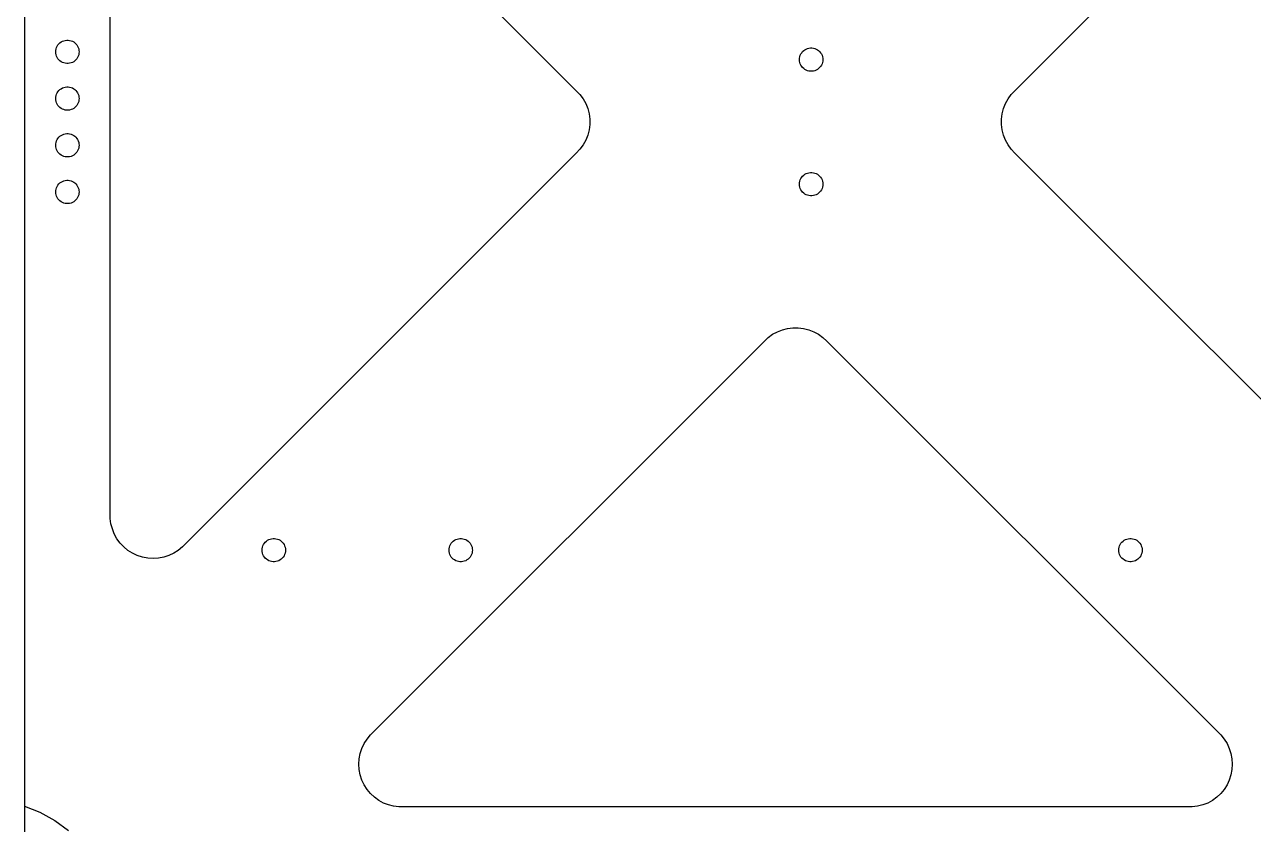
# Model space of a CAD drawing. Header units: millimetres. Extents: x -400 to 400, y 10 to 533.
# Drawn here: x 106 to 263.8, y 186.5 to 289.2 of the extents above; entities that cross this region are included whole.
import ezdxf

# ---------------------------------------------------------------- set-up
doc = ezdxf.new("R2010")
doc.units = ezdxf.units.MM
doc.layers.add('iTopie_plates_layer_1', color=1, linetype='Continuous')
doc.layers.add('iTopie_plates_layer_2', color=2, linetype='Continuous')

msp = doc.modelspace()

# ---------------------------------------------------------------- linework, layer by layer
at = {"layer": 'iTopie_plates_layer_1'}
for points in [[(106, 367.926), (106, 185.474)], [(126.265, 331.289), (176.845, 280.709), (176.845, 280.709), (177.317, 280.206), (177.317, 280.206), (177.723, 279.647), (177.723, 279.647), (178.056, 279.042), (178.056, 279.042), (178.31, 278.4), (178.31, 278.4), (178.482, 277.731), (178.482, 277.731), (178.569, 277.045), (178.569, 277.045), (178.569, 276.355), (178.569, 276.355), (178.482, 275.669), (178.482, 275.669), (178.31, 275), (178.31, 275), (178.056, 274.358), (178.056, 274.358), (177.723, 273.753), (177.723, 273.753), (177.317, 273.194), (177.317, 273.194), (176.845, 272.691), (176.845, 272.691), (126.265, 222.111), (126.265, 222.111), (125.733, 221.671), (125.733, 221.671), (125.15, 221.301), (125.15, 221.301), (124.525, 221.007), (124.525, 221.007), (123.868, 220.793), (123.868, 220.793), (123.189, 220.664), (123.189, 220.664), (122.5, 220.62), (122.5, 220.62), (121.811, 220.664)], [(283.735, 222.111), (233.155, 272.691), (233.155, 272.691), (232.683, 273.194), (232.683, 273.194), (232.277, 273.753), (232.277, 273.753), (231.944, 274.358), (231.944, 274.358), (231.69, 275), (231.69, 275), (231.518, 275.669), (231.518, 275.669), (231.431, 276.355), (231.431, 276.355), (231.431, 277.045), (231.431, 277.045), (231.518, 277.731), (231.518, 277.731), (231.69, 278.4), (231.69, 278.4), (231.944, 279.042), (231.944, 279.042), (232.277, 279.647), (232.277, 279.647), (232.683, 280.206), (232.683, 280.206), (233.155, 280.709), (233.155, 280.709), (283.735, 331.289)], [(121.811, 220.664), (121.132, 220.793), (121.132, 220.793), (120.475, 221.007), (120.475, 221.007), (119.85, 221.301), (119.85, 221.301), (119.267, 221.671), (119.267, 221.671), (118.735, 222.111), (118.735, 222.111), (118.262, 222.614), (118.262, 222.614), (117.856, 223.173), (117.856, 223.173), (117.523, 223.779), (117.523, 223.779), (117.269, 224.421), (117.269, 224.421), (117.097, 225.09), (117.097, 225.09), (117.011, 225.775), (117.011, 225.775), (117.011, 327.625)], [(111.406, 284.203), (111.219, 284.227), (111.219, 284.227), (111.036, 284.273), (111.036, 284.273), (110.861, 284.343), (110.861, 284.343), (110.696, 284.434), (110.696, 284.434), (110.544, 284.544), (110.544, 284.544), (110.407, 284.673), (110.407, 284.673), (110.286, 284.818), (110.286, 284.818), (110.186, 284.977), (110.186, 284.977), (110.105, 285.148), (110.105, 285.148), (110.047, 285.327), (110.047, 285.327), (110.012, 285.512), (110.012, 285.512), (110, 285.7), (110, 285.7), (110.012, 285.888), (110.012, 285.888), (110.047, 286.073), (110.047, 286.073), (110.105, 286.252), (110.105, 286.252), (110.186, 286.423), (110.186, 286.423), (110.286, 286.582), (110.286, 286.582), (110.407, 286.727), (110.407, 286.727), (110.544, 286.856), (110.544, 286.856), (110.696, 286.966), (110.696, 286.966), (110.861, 287.057), (110.861, 287.057), (111.036, 287.127), (111.036, 287.127), (111.219, 287.173), (111.219, 287.173), (111.406, 287.197), (111.406, 287.197), (111.594, 287.197), (111.594, 287.197), (111.781, 287.173), (111.781, 287.173), (111.964, 287.127), (111.964, 287.127), (112.139, 287.057), (112.139, 287.057), (112.304, 286.966), (112.304, 286.966), (112.456, 286.856), (112.456, 286.856), (112.593, 286.727), (112.593, 286.727), (112.714, 286.582), (112.714, 286.582), (112.814, 286.423), (112.814, 286.423), (112.895, 286.252), (112.895, 286.252), (112.953, 286.073), (112.953, 286.073), (112.988, 285.888), (112.988, 285.888), (113, 285.7), (113, 285.7), (112.988, 285.512), (112.988, 285.512), (112.953, 285.327), (112.953, 285.327), (112.895, 285.148), (112.895, 285.148), (112.814, 284.977), (112.814, 284.977), (112.714, 284.818), (112.714, 284.818), (112.593, 284.673), (112.593, 284.673), (112.456, 284.544), (112.456, 284.544), (112.304, 284.434), (112.304, 284.434), (112.139, 284.343), (112.139, 284.343), (111.964, 284.273), (111.964, 284.273), (111.781, 284.227), (111.781, 284.227), (111.594, 284.203), (111.594, 284.203), (111.406, 284.203)], [(206.906, 283.203), (206.719, 283.227), (206.719, 283.227), (206.536, 283.273), (206.536, 283.273), (206.361, 283.343), (206.361, 283.343), (206.196, 283.434), (206.196, 283.434), (206.044, 283.544), (206.044, 283.544), (205.907, 283.673), (205.907, 283.673), (205.786, 283.818), (205.786, 283.818), (205.686, 283.977), (205.686, 283.977), (205.605, 284.148), (205.605, 284.148), (205.547, 284.327), (205.547, 284.327), (205.512, 284.512), (205.512, 284.512), (205.5, 284.7), (205.5, 284.7), (205.512, 284.888), (205.512, 284.888), (205.547, 285.073), (205.547, 285.073), (205.605, 285.252), (205.605, 285.252), (205.686, 285.423), (205.686, 285.423), (205.786, 285.582), (205.786, 285.582), (205.907, 285.727), (205.907, 285.727), (206.044, 285.856), (206.044, 285.856), (206.196, 285.966), (206.196, 285.966), (206.361, 286.057), (206.361, 286.057), (206.536, 286.127), (206.536, 286.127), (206.719, 286.173), (206.719, 286.173), (206.906, 286.197), (206.906, 286.197), (207.094, 286.197), (207.094, 286.197), (207.281, 286.173), (207.281, 286.173), (207.464, 286.127), (207.464, 286.127), (207.639, 286.057), (207.639, 286.057), (207.804, 285.966), (207.804, 285.966), (207.956, 285.856), (207.956, 285.856), (208.093, 285.727), (208.093, 285.727), (208.214, 285.582), (208.214, 285.582), (208.314, 285.423), (208.314, 285.423), (208.395, 285.252), (208.395, 285.252), (208.453, 285.073), (208.453, 285.073), (208.488, 284.888), (208.488, 284.888), (208.5, 284.7), (208.5, 284.7), (208.488, 284.512), (208.488, 284.512), (208.453, 284.327), (208.453, 284.327), (208.395, 284.148), (208.395, 284.148), (208.314, 283.977), (208.314, 283.977), (208.214, 283.818), (208.214, 283.818), (208.093, 283.673), (208.093, 283.673), (207.956, 283.544), (207.956, 283.544), (207.804, 283.434), (207.804, 283.434), (207.639, 283.343), (207.639, 283.343), (207.464, 283.273), (207.464, 283.273), (207.281, 283.227), (207.281, 283.227), (207.094, 283.203), (207.094, 283.203), (206.906, 283.203)], [(111.406, 278.203), (111.219, 278.227), (111.219, 278.227), (111.036, 278.273), (111.036, 278.273), (110.861, 278.343), (110.861, 278.343), (110.696, 278.434), (110.696, 278.434), (110.544, 278.544), (110.544, 278.544), (110.407, 278.673), (110.407, 278.673), (110.286, 278.818), (110.286, 278.818), (110.186, 278.977), (110.186, 278.977), (110.105, 279.148), (110.105, 279.148), (110.047, 279.327), (110.047, 279.327), (110.012, 279.512), (110.012, 279.512), (110, 279.7), (110, 279.7), (110.012, 279.888), (110.012, 279.888), (110.047, 280.073), (110.047, 280.073), (110.105, 280.252), (110.105, 280.252), (110.186, 280.423), (110.186, 280.423), (110.286, 280.582), (110.286, 280.582), (110.407, 280.727), (110.407, 280.727), (110.544, 280.856), (110.544, 280.856), (110.696, 280.966), (110.696, 280.966), (110.861, 281.057), (110.861, 281.057), (111.036, 281.127), (111.036, 281.127), (111.219, 281.173), (111.219, 281.173), (111.406, 281.197), (111.406, 281.197), (111.594, 281.197), (111.594, 281.197), (111.781, 281.173), (111.781, 281.173), (111.964, 281.127), (111.964, 281.127), (112.139, 281.057), (112.139, 281.057), (112.304, 280.966), (112.304, 280.966), (112.456, 280.856), (112.456, 280.856), (112.593, 280.727), (112.593, 280.727), (112.714, 280.582), (112.714, 280.582), (112.814, 280.423), (112.814, 280.423), (112.895, 280.252), (112.895, 280.252), (112.953, 280.073), (112.953, 280.073), (112.988, 279.888), (112.988, 279.888), (113, 279.7), (113, 279.7), (112.988, 279.512), (112.988, 279.512), (112.953, 279.327), (112.953, 279.327), (112.895, 279.148), (112.895, 279.148), (112.814, 278.977), (112.814, 278.977), (112.714, 278.818), (112.714, 278.818), (112.593, 278.673), (112.593, 278.673), (112.456, 278.544), (112.456, 278.544), (112.304, 278.434), (112.304, 278.434), (112.139, 278.343), (112.139, 278.343), (111.964, 278.273), (111.964, 278.273), (111.781, 278.227), (111.781, 278.227), (111.594, 278.203), (111.594, 278.203), (111.406, 278.203)], [(111.406, 272.203), (111.219, 272.227), (111.219, 272.227), (111.036, 272.273), (111.036, 272.273), (110.861, 272.343), (110.861, 272.343), (110.696, 272.434), (110.696, 272.434), (110.544, 272.544), (110.544, 272.544), (110.407, 272.673), (110.407, 272.673), (110.286, 272.818), (110.286, 272.818), (110.186, 272.977), (110.186, 272.977), (110.105, 273.148), (110.105, 273.148), (110.047, 273.327), (110.047, 273.327), (110.012, 273.512), (110.012, 273.512), (110, 273.7), (110, 273.7), (110.012, 273.888), (110.012, 273.888), (110.047, 274.073), (110.047, 274.073), (110.105, 274.252), (110.105, 274.252), (110.186, 274.423), (110.186, 274.423), (110.286, 274.582), (110.286, 274.582), (110.407, 274.727), (110.407, 274.727), (110.544, 274.856), (110.544, 274.856), (110.696, 274.966), (110.696, 274.966), (110.861, 275.057), (110.861, 275.057), (111.036, 275.127), (111.036, 275.127), (111.219, 275.173), (111.219, 275.173), (111.406, 275.197), (111.406, 275.197), (111.594, 275.197), (111.594, 275.197), (111.781, 275.173), (111.781, 275.173), (111.964, 275.127), (111.964, 275.127), (112.139, 275.057), (112.139, 275.057), (112.304, 274.966), (112.304, 274.966), (112.456, 274.856), (112.456, 274.856), (112.593, 274.727), (112.593, 274.727), (112.714, 274.582), (112.714, 274.582), (112.814, 274.423), (112.814, 274.423), (112.895, 274.252), (112.895, 274.252), (112.953, 274.073), (112.953, 274.073), (112.988, 273.888), (112.988, 273.888), (113, 273.7), (113, 273.7), (112.988, 273.512), (112.988, 273.512), (112.953, 273.327), (112.953, 273.327), (112.895, 273.148), (112.895, 273.148), (112.814, 272.977), (112.814, 272.977), (112.714, 272.818), (112.714, 272.818), (112.593, 272.673), (112.593, 272.673), (112.456, 272.544), (112.456, 272.544), (112.304, 272.434), (112.304, 272.434), (112.139, 272.343), (112.139, 272.343), (111.964, 272.273), (111.964, 272.273), (111.781, 272.227), (111.781, 272.227), (111.594, 272.203), (111.594, 272.203), (111.406, 272.203)], [(206.906, 267.203), (206.719, 267.227), (206.719, 267.227), (206.536, 267.273), (206.536, 267.273), (206.361, 267.343), (206.361, 267.343), (206.196, 267.434), (206.196, 267.434), (206.044, 267.544), (206.044, 267.544), (205.907, 267.673), (205.907, 267.673), (205.786, 267.818), (205.786, 267.818), (205.686, 267.977), (205.686, 267.977), (205.605, 268.148), (205.605, 268.148), (205.547, 268.327), (205.547, 268.327), (205.512, 268.512), (205.512, 268.512), (205.5, 268.7), (205.5, 268.7), (205.512, 268.888), (205.512, 268.888), (205.547, 269.073), (205.547, 269.073), (205.605, 269.252), (205.605, 269.252), (205.686, 269.423), (205.686, 269.423), (205.786, 269.582), (205.786, 269.582), (205.907, 269.727), (205.907, 269.727), (206.044, 269.856), (206.044, 269.856), (206.196, 269.966), (206.196, 269.966), (206.361, 270.057), (206.361, 270.057), (206.536, 270.127), (206.536, 270.127), (206.719, 270.173), (206.719, 270.173), (206.906, 270.197), (206.906, 270.197), (207.094, 270.197), (207.094, 270.197), (207.281, 270.173), (207.281, 270.173), (207.464, 270.127), (207.464, 270.127), (207.639, 270.057), (207.639, 270.057), (207.804, 269.966), (207.804, 269.966), (207.956, 269.856), (207.956, 269.856), (208.093, 269.727), (208.093, 269.727), (208.214, 269.582), (208.214, 269.582), (208.314, 269.423), (208.314, 269.423), (208.395, 269.252), (208.395, 269.252), (208.453, 269.073), (208.453, 269.073), (208.488, 268.888), (208.488, 268.888), (208.5, 268.7), (208.5, 268.7), (208.488, 268.512), (208.488, 268.512), (208.453, 268.327), (208.453, 268.327), (208.395, 268.148), (208.395, 268.148), (208.314, 267.977), (208.314, 267.977), (208.214, 267.818), (208.214, 267.818), (208.093, 267.673), (208.093, 267.673), (207.956, 267.544), (207.956, 267.544), (207.804, 267.434), (207.804, 267.434), (207.639, 267.343), (207.639, 267.343), (207.464, 267.273), (207.464, 267.273), (207.281, 267.227), (207.281, 267.227), (207.094, 267.203), (207.094, 267.203), (206.906, 267.203)], [(111.406, 266.203), (111.219, 266.227), (111.219, 266.227), (111.036, 266.273), (111.036, 266.273), (110.861, 266.343), (110.861, 266.343), (110.696, 266.434), (110.696, 266.434), (110.544, 266.544), (110.544, 266.544), (110.407, 266.673), (110.407, 266.673), (110.286, 266.818), (110.286, 266.818), (110.186, 266.977), (110.186, 266.977), (110.105, 267.148), (110.105, 267.148), (110.047, 267.327), (110.047, 267.327), (110.012, 267.512), (110.012, 267.512), (110, 267.7), (110, 267.7), (110.012, 267.888), (110.012, 267.888), (110.047, 268.073), (110.047, 268.073), (110.105, 268.252), (110.105, 268.252), (110.186, 268.423), (110.186, 268.423), (110.286, 268.582), (110.286, 268.582), (110.407, 268.727), (110.407, 268.727), (110.544, 268.856), (110.544, 268.856), (110.696, 268.966), (110.696, 268.966), (110.861, 269.057), (110.861, 269.057), (111.036, 269.127), (111.036, 269.127), (111.219, 269.173), (111.219, 269.173), (111.406, 269.197), (111.406, 269.197), (111.594, 269.197), (111.594, 269.197), (111.781, 269.173), (111.781, 269.173), (111.964, 269.127), (111.964, 269.127), (112.139, 269.057), (112.139, 269.057), (112.304, 268.966), (112.304, 268.966), (112.456, 268.856), (112.456, 268.856), (112.593, 268.727), (112.593, 268.727), (112.714, 268.582), (112.714, 268.582), (112.814, 268.423), (112.814, 268.423), (112.895, 268.252), (112.895, 268.252), (112.953, 268.073), (112.953, 268.073), (112.988, 267.888), (112.988, 267.888), (113, 267.7), (113, 267.7), (112.988, 267.512), (112.988, 267.512), (112.953, 267.327), (112.953, 267.327), (112.895, 267.148), (112.895, 267.148), (112.814, 266.977), (112.814, 266.977), (112.714, 266.818), (112.714, 266.818), (112.593, 266.673), (112.593, 266.673), (112.456, 266.544), (112.456, 266.544), (112.304, 266.434), (112.304, 266.434), (112.139, 266.343), (112.139, 266.343), (111.964, 266.273), (111.964, 266.273), (111.781, 266.227), (111.781, 266.227), (111.594, 266.203), (111.594, 266.203), (111.406, 266.203)], [(154.075, 188.711), (153.39, 188.797), (153.39, 188.797), (152.721, 188.969), (152.721, 188.969), (152.079, 189.223), (152.079, 189.223), (151.473, 189.556), (151.473, 189.556), (150.914, 189.962), (150.914, 189.962), (150.411, 190.435), (150.411, 190.435), (149.971, 190.967), (149.971, 190.967), (149.601, 191.55), (149.601, 191.55), (149.307, 192.175), (149.307, 192.175), (149.093, 192.832), (149.093, 192.832), (148.964, 193.511), (148.964, 193.511), (148.92, 194.2), (148.92, 194.2), (148.964, 194.889), (148.964, 194.889), (149.093, 195.568), (149.093, 195.568), (149.307, 196.225), (149.307, 196.225), (149.601, 196.85), (149.601, 196.85), (149.971, 197.433), (149.971, 197.433), (150.411, 197.965), (150.411, 197.965), (200.991, 248.545), (200.991, 248.545), (201.494, 249.017), (201.494, 249.017), (202.053, 249.423), (202.053, 249.423), (202.658, 249.756), (202.658, 249.756), (203.3, 250.01), (203.3, 250.01), (203.969, 250.182), (203.969, 250.182), (204.655, 250.269), (204.655, 250.269), (205.345, 250.269), (205.345, 250.269), (206.031, 250.182), (206.031, 250.182), (206.7, 250.01), (206.7, 250.01), (207.342, 249.756), (207.342, 249.756), (207.947, 249.423), (207.947, 249.423), (208.506, 249.017), (208.506, 249.017), (209.009, 248.545), (209.009, 248.545), (259.589, 197.965), (259.589, 197.965), (260.029, 197.433), (260.029, 197.433), (260.399, 196.85), (260.399, 196.85), (260.693, 196.225), (260.693, 196.225), (260.907, 195.568), (260.907, 195.568), (261.036, 194.889), (261.036, 194.889), (261.08, 194.2), (261.08, 194.2), (261.036, 193.511), (261.036, 193.511), (260.907, 192.832), (260.907, 192.832), (260.693, 192.175), (260.693, 192.175), (260.399, 191.55), (260.399, 191.55), (260.029, 190.967), (260.029, 190.967), (259.589, 190.435), (259.589, 190.435), (259.086, 189.962), (259.086, 189.962), (258.527, 189.556), (258.527, 189.556), (257.921, 189.223), (257.921, 189.223), (257.279, 188.969), (257.279, 188.969), (256.61, 188.797), (256.61, 188.797), (255.925, 188.711), (255.925, 188.711), (154.075, 188.711)], [(137.906, 220.203), (137.719, 220.227), (137.719, 220.227), (137.536, 220.273), (137.536, 220.273), (137.361, 220.343), (137.361, 220.343), (137.196, 220.434), (137.196, 220.434), (137.044, 220.544), (137.044, 220.544), (136.907, 220.673), (136.907, 220.673), (136.786, 220.818), (136.786, 220.818), (136.686, 220.977), (136.686, 220.977), (136.605, 221.148), (136.605, 221.148), (136.547, 221.327), (136.547, 221.327), (136.512, 221.512), (136.512, 221.512), (136.5, 221.7), (136.5, 221.7), (136.512, 221.888), (136.512, 221.888), (136.547, 222.073), (136.547, 222.073), (136.605, 222.252), (136.605, 222.252), (136.686, 222.423), (136.686, 222.423), (136.786, 222.582), (136.786, 222.582), (136.907, 222.727), (136.907, 222.727), (137.044, 222.856), (137.044, 222.856), (137.196, 222.966), (137.196, 222.966), (137.361, 223.057), (137.361, 223.057), (137.536, 223.127), (137.536, 223.127), (137.719, 223.173), (137.719, 223.173), (137.906, 223.197), (137.906, 223.197), (138.094, 223.197), (138.094, 223.197), (138.281, 223.173), (138.281, 223.173), (138.464, 223.127), (138.464, 223.127), (138.639, 223.057), (138.639, 223.057), (138.804, 222.966), (138.804, 222.966), (138.956, 222.856), (138.956, 222.856), (139.093, 222.727), (139.093, 222.727), (139.214, 222.582), (139.214, 222.582), (139.314, 222.423), (139.314, 222.423), (139.395, 222.252), (139.395, 222.252), (139.453, 222.073), (139.453, 222.073), (139.488, 221.888), (139.488, 221.888), (139.5, 221.7), (139.5, 221.7), (139.488, 221.512), (139.488, 221.512), (139.453, 221.327), (139.453, 221.327), (139.395, 221.148), (139.395, 221.148), (139.314, 220.977), (139.314, 220.977), (139.214, 220.818), (139.214, 220.818), (139.093, 220.673), (139.093, 220.673), (138.956, 220.544), (138.956, 220.544), (138.804, 220.434), (138.804, 220.434), (138.639, 220.343), (138.639, 220.343), (138.464, 220.273), (138.464, 220.273), (138.281, 220.227), (138.281, 220.227), (138.094, 220.203), (138.094, 220.203), (137.906, 220.203)], [(161.906, 220.203), (161.719, 220.227), (161.719, 220.227), (161.536, 220.273), (161.536, 220.273), (161.361, 220.343), (161.361, 220.343), (161.196, 220.434), (161.196, 220.434), (161.044, 220.544), (161.044, 220.544), (160.907, 220.673), (160.907, 220.673), (160.786, 220.818), (160.786, 220.818), (160.686, 220.977), (160.686, 220.977), (160.605, 221.148), (160.605, 221.148), (160.547, 221.327), (160.547, 221.327), (160.512, 221.512), (160.512, 221.512), (160.5, 221.7), (160.5, 221.7), (160.512, 221.888), (160.512, 221.888), (160.547, 222.073), (160.547, 222.073), (160.605, 222.252), (160.605, 222.252), (160.686, 222.423), (160.686, 222.423), (160.786, 222.582), (160.786, 222.582), (160.907, 222.727), (160.907, 222.727), (161.044, 222.856), (161.044, 222.856), (161.196, 222.966), (161.196, 222.966), (161.361, 223.057), (161.361, 223.057), (161.536, 223.127), (161.536, 223.127), (161.719, 223.173), (161.719, 223.173), (161.906, 223.197), (161.906, 223.197), (162.094, 223.197), (162.094, 223.197), (162.281, 223.173), (162.281, 223.173), (162.464, 223.127), (162.464, 223.127), (162.639, 223.057), (162.639, 223.057), (162.804, 222.966), (162.804, 222.966), (162.956, 222.856), (162.956, 222.856), (163.093, 222.727), (163.093, 222.727), (163.214, 222.582), (163.214, 222.582), (163.314, 222.423), (163.314, 222.423), (163.395, 222.252), (163.395, 222.252), (163.453, 222.073), (163.453, 222.073), (163.488, 221.888), (163.488, 221.888), (163.5, 221.7), (163.5, 221.7), (163.488, 221.512), (163.488, 221.512), (163.453, 221.327), (163.453, 221.327), (163.395, 221.148), (163.395, 221.148), (163.314, 220.977), (163.314, 220.977), (163.214, 220.818), (163.214, 220.818), (163.093, 220.673), (163.093, 220.673), (162.956, 220.544), (162.956, 220.544), (162.804, 220.434), (162.804, 220.434), (162.639, 220.343), (162.639, 220.343), (162.464, 220.273), (162.464, 220.273), (162.281, 220.227), (162.281, 220.227), (162.094, 220.203), (162.094, 220.203), (161.906, 220.203)], [(247.906, 220.203), (247.719, 220.227), (247.719, 220.227), (247.536, 220.273), (247.536, 220.273), (247.361, 220.343), (247.361, 220.343), (247.196, 220.434), (247.196, 220.434), (247.044, 220.544), (247.044, 220.544), (246.907, 220.673), (246.907, 220.673), (246.786, 220.818), (246.786, 220.818), (246.686, 220.977), (246.686, 220.977), (246.605, 221.148), (246.605, 221.148), (246.547, 221.327), (246.547, 221.327), (246.512, 221.512), (246.512, 221.512), (246.5, 221.7), (246.5, 221.7), (246.512, 221.888), (246.512, 221.888), (246.547, 222.073), (246.547, 222.073), (246.605, 222.252), (246.605, 222.252), (246.686, 222.423), (246.686, 222.423), (246.786, 222.582), (246.786, 222.582), (246.907, 222.727), (246.907, 222.727), (247.044, 222.856), (247.044, 222.856), (247.196, 222.966), (247.196, 222.966), (247.361, 223.057), (247.361, 223.057), (247.536, 223.127), (247.536, 223.127), (247.719, 223.173), (247.719, 223.173), (247.906, 223.197), (247.906, 223.197), (248.094, 223.197), (248.094, 223.197), (248.281, 223.173), (248.281, 223.173), (248.464, 223.127), (248.464, 223.127), (248.639, 223.057), (248.639, 223.057), (248.804, 222.966), (248.804, 222.966), (248.956, 222.856), (248.956, 222.856), (249.093, 222.727), (249.093, 222.727), (249.214, 222.582), (249.214, 222.582), (249.314, 222.423), (249.314, 222.423), (249.395, 222.252), (249.395, 222.252), (249.453, 222.073), (249.453, 222.073), (249.488, 221.888), (249.488, 221.888), (249.5, 221.7), (249.5, 221.7), (249.488, 221.512), (249.488, 221.512), (249.453, 221.327), (249.453, 221.327), (249.395, 221.148), (249.395, 221.148), (249.314, 220.977), (249.314, 220.977), (249.214, 220.818), (249.214, 220.818), (249.093, 220.673), (249.093, 220.673), (248.956, 220.544), (248.956, 220.544), (248.804, 220.434), (248.804, 220.434), (248.639, 220.343), (248.639, 220.343), (248.464, 220.273), (248.464, 220.273), (248.281, 220.227), (248.281, 220.227), (248.094, 220.203), (248.094, 220.203), (247.906, 220.203)]]:
    msp.add_lwpolyline(points, dxfattribs=at)
at = {"layer": 'iTopie_plates_layer_2'}
for points in [[(106, 364.593), (106, 188.807), (106, 188.807), (107.951, 188.034), (107.951, 188.034), (109.877, 186.976), (109.877, 186.976), (111.655, 185.684)], [(126.265, 331.289), (176.845, 280.709), (176.845, 280.709), (177.317, 280.206), (177.317, 280.206), (177.723, 279.647), (177.723, 279.647), (178.056, 279.042), (178.056, 279.042), (178.31, 278.4), (178.31, 278.4), (178.482, 277.731), (178.482, 277.731), (178.569, 277.045), (178.569, 277.045), (178.569, 276.355), (178.569, 276.355), (178.482, 275.669), (178.482, 275.669), (178.31, 275), (178.31, 275), (178.056, 274.358), (178.056, 274.358), (177.723, 273.753), (177.723, 273.753), (177.317, 273.194), (177.317, 273.194), (176.845, 272.691), (176.845, 272.691), (126.265, 222.111), (126.265, 222.111), (125.733, 221.671), (125.733, 221.671), (125.15, 221.301), (125.15, 221.301), (124.525, 221.007), (124.525, 221.007), (123.868, 220.793), (123.868, 220.793), (123.189, 220.664), (123.189, 220.664), (122.5, 220.62), (122.5, 220.62), (121.811, 220.664)], [(283.735, 222.111), (233.155, 272.691), (233.155, 272.691), (232.683, 273.194), (232.683, 273.194), (232.277, 273.753), (232.277, 273.753), (231.944, 274.358), (231.944, 274.358), (231.69, 275), (231.69, 275), (231.518, 275.669), (231.518, 275.669), (231.431, 276.355), (231.431, 276.355), (231.431, 277.045), (231.431, 277.045), (231.518, 277.731), (231.518, 277.731), (231.69, 278.4), (231.69, 278.4), (231.944, 279.042), (231.944, 279.042), (232.277, 279.647), (232.277, 279.647), (232.683, 280.206), (232.683, 280.206), (233.155, 280.709), (233.155, 280.709), (283.735, 331.289)], [(121.811, 220.664), (121.132, 220.793), (121.132, 220.793), (120.475, 221.007), (120.475, 221.007), (119.85, 221.301), (119.85, 221.301), (119.267, 221.671), (119.267, 221.671), (118.735, 222.111), (118.735, 222.111), (118.262, 222.614), (118.262, 222.614), (117.856, 223.173), (117.856, 223.173), (117.523, 223.779), (117.523, 223.779), (117.269, 224.421), (117.269, 224.421), (117.097, 225.09), (117.097, 225.09), (117.011, 225.775), (117.011, 225.775), (117.011, 327.625)], [(111.406, 284.203), (111.219, 284.227), (111.219, 284.227), (111.036, 284.273), (111.036, 284.273), (110.861, 284.343), (110.861, 284.343), (110.696, 284.434), (110.696, 284.434), (110.544, 284.544), (110.544, 284.544), (110.407, 284.673), (110.407, 284.673), (110.286, 284.818), (110.286, 284.818), (110.186, 284.977), (110.186, 284.977), (110.105, 285.148), (110.105, 285.148), (110.047, 285.327), (110.047, 285.327), (110.012, 285.512), (110.012, 285.512), (110, 285.7), (110, 285.7), (110.012, 285.888), (110.012, 285.888), (110.047, 286.073), (110.047, 286.073), (110.105, 286.252), (110.105, 286.252), (110.186, 286.423), (110.186, 286.423), (110.286, 286.582), (110.286, 286.582), (110.407, 286.727), (110.407, 286.727), (110.544, 286.856), (110.544, 286.856), (110.696, 286.966), (110.696, 286.966), (110.861, 287.057), (110.861, 287.057), (111.036, 287.127), (111.036, 287.127), (111.219, 287.173), (111.219, 287.173), (111.406, 287.197), (111.406, 287.197), (111.594, 287.197), (111.594, 287.197), (111.781, 287.173), (111.781, 287.173), (111.964, 287.127), (111.964, 287.127), (112.139, 287.057), (112.139, 287.057), (112.304, 286.966), (112.304, 286.966), (112.456, 286.856), (112.456, 286.856), (112.593, 286.727), (112.593, 286.727), (112.714, 286.582), (112.714, 286.582), (112.814, 286.423), (112.814, 286.423), (112.895, 286.252), (112.895, 286.252), (112.953, 286.073), (112.953, 286.073), (112.988, 285.888), (112.988, 285.888), (113, 285.7), (113, 285.7), (112.988, 285.512), (112.988, 285.512), (112.953, 285.327), (112.953, 285.327), (112.895, 285.148), (112.895, 285.148), (112.814, 284.977), (112.814, 284.977), (112.714, 284.818), (112.714, 284.818), (112.593, 284.673), (112.593, 284.673), (112.456, 284.544), (112.456, 284.544), (112.304, 284.434), (112.304, 284.434), (112.139, 284.343), (112.139, 284.343), (111.964, 284.273), (111.964, 284.273), (111.781, 284.227), (111.781, 284.227), (111.594, 284.203), (111.594, 284.203), (111.406, 284.203)], [(206.906, 283.203), (206.719, 283.227), (206.719, 283.227), (206.536, 283.273), (206.536, 283.273), (206.361, 283.343), (206.361, 283.343), (206.196, 283.434), (206.196, 283.434), (206.044, 283.544), (206.044, 283.544), (205.907, 283.673), (205.907, 283.673), (205.786, 283.818), (205.786, 283.818), (205.686, 283.977), (205.686, 283.977), (205.605, 284.148), (205.605, 284.148), (205.547, 284.327), (205.547, 284.327), (205.512, 284.512), (205.512, 284.512), (205.5, 284.7), (205.5, 284.7), (205.512, 284.888), (205.512, 284.888), (205.547, 285.073), (205.547, 285.073), (205.605, 285.252), (205.605, 285.252), (205.686, 285.423), (205.686, 285.423), (205.786, 285.582), (205.786, 285.582), (205.907, 285.727), (205.907, 285.727), (206.044, 285.856), (206.044, 285.856), (206.196, 285.966), (206.196, 285.966), (206.361, 286.057), (206.361, 286.057), (206.536, 286.127), (206.536, 286.127), (206.719, 286.173), (206.719, 286.173), (206.906, 286.197), (206.906, 286.197), (207.094, 286.197), (207.094, 286.197), (207.281, 286.173), (207.281, 286.173), (207.464, 286.127), (207.464, 286.127), (207.639, 286.057), (207.639, 286.057), (207.804, 285.966), (207.804, 285.966), (207.956, 285.856), (207.956, 285.856), (208.093, 285.727), (208.093, 285.727), (208.214, 285.582), (208.214, 285.582), (208.314, 285.423), (208.314, 285.423), (208.395, 285.252), (208.395, 285.252), (208.453, 285.073), (208.453, 285.073), (208.488, 284.888), (208.488, 284.888), (208.5, 284.7), (208.5, 284.7), (208.488, 284.512), (208.488, 284.512), (208.453, 284.327), (208.453, 284.327), (208.395, 284.148), (208.395, 284.148), (208.314, 283.977), (208.314, 283.977), (208.214, 283.818), (208.214, 283.818), (208.093, 283.673), (208.093, 283.673), (207.956, 283.544), (207.956, 283.544), (207.804, 283.434), (207.804, 283.434), (207.639, 283.343), (207.639, 283.343), (207.464, 283.273), (207.464, 283.273), (207.281, 283.227), (207.281, 283.227), (207.094, 283.203), (207.094, 283.203), (206.906, 283.203)], [(111.406, 278.203), (111.219, 278.227), (111.219, 278.227), (111.036, 278.273), (111.036, 278.273), (110.861, 278.343), (110.861, 278.343), (110.696, 278.434), (110.696, 278.434), (110.544, 278.544), (110.544, 278.544), (110.407, 278.673), (110.407, 278.673), (110.286, 278.818), (110.286, 278.818), (110.186, 278.977), (110.186, 278.977), (110.105, 279.148), (110.105, 279.148), (110.047, 279.327), (110.047, 279.327), (110.012, 279.512), (110.012, 279.512), (110, 279.7), (110, 279.7), (110.012, 279.888), (110.012, 279.888), (110.047, 280.073), (110.047, 280.073), (110.105, 280.252), (110.105, 280.252), (110.186, 280.423), (110.186, 280.423), (110.286, 280.582), (110.286, 280.582), (110.407, 280.727), (110.407, 280.727), (110.544, 280.856), (110.544, 280.856), (110.696, 280.966), (110.696, 280.966), (110.861, 281.057), (110.861, 281.057), (111.036, 281.127), (111.036, 281.127), (111.219, 281.173), (111.219, 281.173), (111.406, 281.197), (111.406, 281.197), (111.594, 281.197), (111.594, 281.197), (111.781, 281.173), (111.781, 281.173), (111.964, 281.127), (111.964, 281.127), (112.139, 281.057), (112.139, 281.057), (112.304, 280.966), (112.304, 280.966), (112.456, 280.856), (112.456, 280.856), (112.593, 280.727), (112.593, 280.727), (112.714, 280.582), (112.714, 280.582), (112.814, 280.423), (112.814, 280.423), (112.895, 280.252), (112.895, 280.252), (112.953, 280.073), (112.953, 280.073), (112.988, 279.888), (112.988, 279.888), (113, 279.7), (113, 279.7), (112.988, 279.512), (112.988, 279.512), (112.953, 279.327), (112.953, 279.327), (112.895, 279.148), (112.895, 279.148), (112.814, 278.977), (112.814, 278.977), (112.714, 278.818), (112.714, 278.818), (112.593, 278.673), (112.593, 278.673), (112.456, 278.544), (112.456, 278.544), (112.304, 278.434), (112.304, 278.434), (112.139, 278.343), (112.139, 278.343), (111.964, 278.273), (111.964, 278.273), (111.781, 278.227), (111.781, 278.227), (111.594, 278.203), (111.594, 278.203), (111.406, 278.203)], [(111.406, 272.203), (111.219, 272.227), (111.219, 272.227), (111.036, 272.273), (111.036, 272.273), (110.861, 272.343), (110.861, 272.343), (110.696, 272.434), (110.696, 272.434), (110.544, 272.544), (110.544, 272.544), (110.407, 272.673), (110.407, 272.673), (110.286, 272.818), (110.286, 272.818), (110.186, 272.977), (110.186, 272.977), (110.105, 273.148), (110.105, 273.148), (110.047, 273.327), (110.047, 273.327), (110.012, 273.512), (110.012, 273.512), (110, 273.7), (110, 273.7), (110.012, 273.888), (110.012, 273.888), (110.047, 274.073), (110.047, 274.073), (110.105, 274.252), (110.105, 274.252), (110.186, 274.423), (110.186, 274.423), (110.286, 274.582), (110.286, 274.582), (110.407, 274.727), (110.407, 274.727), (110.544, 274.856), (110.544, 274.856), (110.696, 274.966), (110.696, 274.966), (110.861, 275.057), (110.861, 275.057), (111.036, 275.127), (111.036, 275.127), (111.219, 275.173), (111.219, 275.173), (111.406, 275.197), (111.406, 275.197), (111.594, 275.197), (111.594, 275.197), (111.781, 275.173), (111.781, 275.173), (111.964, 275.127), (111.964, 275.127), (112.139, 275.057), (112.139, 275.057), (112.304, 274.966), (112.304, 274.966), (112.456, 274.856), (112.456, 274.856), (112.593, 274.727), (112.593, 274.727), (112.714, 274.582), (112.714, 274.582), (112.814, 274.423), (112.814, 274.423), (112.895, 274.252), (112.895, 274.252), (112.953, 274.073), (112.953, 274.073), (112.988, 273.888), (112.988, 273.888), (113, 273.7), (113, 273.7), (112.988, 273.512), (112.988, 273.512), (112.953, 273.327), (112.953, 273.327), (112.895, 273.148), (112.895, 273.148), (112.814, 272.977), (112.814, 272.977), (112.714, 272.818), (112.714, 272.818), (112.593, 272.673), (112.593, 272.673), (112.456, 272.544), (112.456, 272.544), (112.304, 272.434), (112.304, 272.434), (112.139, 272.343), (112.139, 272.343), (111.964, 272.273), (111.964, 272.273), (111.781, 272.227), (111.781, 272.227), (111.594, 272.203), (111.594, 272.203), (111.406, 272.203)], [(206.906, 267.203), (206.719, 267.227), (206.719, 267.227), (206.536, 267.273), (206.536, 267.273), (206.361, 267.343), (206.361, 267.343), (206.196, 267.434), (206.196, 267.434), (206.044, 267.544), (206.044, 267.544), (205.907, 267.673), (205.907, 267.673), (205.786, 267.818), (205.786, 267.818), (205.686, 267.977), (205.686, 267.977), (205.605, 268.148), (205.605, 268.148), (205.547, 268.327), (205.547, 268.327), (205.512, 268.512), (205.512, 268.512), (205.5, 268.7), (205.5, 268.7), (205.512, 268.888), (205.512, 268.888), (205.547, 269.073), (205.547, 269.073), (205.605, 269.252), (205.605, 269.252), (205.686, 269.423), (205.686, 269.423), (205.786, 269.582), (205.786, 269.582), (205.907, 269.727), (205.907, 269.727), (206.044, 269.856), (206.044, 269.856), (206.196, 269.966), (206.196, 269.966), (206.361, 270.057), (206.361, 270.057), (206.536, 270.127), (206.536, 270.127), (206.719, 270.173), (206.719, 270.173), (206.906, 270.197), (206.906, 270.197), (207.094, 270.197), (207.094, 270.197), (207.281, 270.173), (207.281, 270.173), (207.464, 270.127), (207.464, 270.127), (207.639, 270.057), (207.639, 270.057), (207.804, 269.966), (207.804, 269.966), (207.956, 269.856), (207.956, 269.856), (208.093, 269.727), (208.093, 269.727), (208.214, 269.582), (208.214, 269.582), (208.314, 269.423), (208.314, 269.423), (208.395, 269.252), (208.395, 269.252), (208.453, 269.073), (208.453, 269.073), (208.488, 268.888), (208.488, 268.888), (208.5, 268.7), (208.5, 268.7), (208.488, 268.512), (208.488, 268.512), (208.453, 268.327), (208.453, 268.327), (208.395, 268.148), (208.395, 268.148), (208.314, 267.977), (208.314, 267.977), (208.214, 267.818), (208.214, 267.818), (208.093, 267.673), (208.093, 267.673), (207.956, 267.544), (207.956, 267.544), (207.804, 267.434), (207.804, 267.434), (207.639, 267.343), (207.639, 267.343), (207.464, 267.273), (207.464, 267.273), (207.281, 267.227), (207.281, 267.227), (207.094, 267.203), (207.094, 267.203), (206.906, 267.203)], [(111.406, 266.203), (111.219, 266.227), (111.219, 266.227), (111.036, 266.273), (111.036, 266.273), (110.861, 266.343), (110.861, 266.343), (110.696, 266.434), (110.696, 266.434), (110.544, 266.544), (110.544, 266.544), (110.407, 266.673), (110.407, 266.673), (110.286, 266.818), (110.286, 266.818), (110.186, 266.977), (110.186, 266.977), (110.105, 267.148), (110.105, 267.148), (110.047, 267.327), (110.047, 267.327), (110.012, 267.512), (110.012, 267.512), (110, 267.7), (110, 267.7), (110.012, 267.888), (110.012, 267.888), (110.047, 268.073), (110.047, 268.073), (110.105, 268.252), (110.105, 268.252), (110.186, 268.423), (110.186, 268.423), (110.286, 268.582), (110.286, 268.582), (110.407, 268.727), (110.407, 268.727), (110.544, 268.856), (110.544, 268.856), (110.696, 268.966), (110.696, 268.966), (110.861, 269.057), (110.861, 269.057), (111.036, 269.127), (111.036, 269.127), (111.219, 269.173), (111.219, 269.173), (111.406, 269.197), (111.406, 269.197), (111.594, 269.197), (111.594, 269.197), (111.781, 269.173), (111.781, 269.173), (111.964, 269.127), (111.964, 269.127), (112.139, 269.057), (112.139, 269.057), (112.304, 268.966), (112.304, 268.966), (112.456, 268.856), (112.456, 268.856), (112.593, 268.727), (112.593, 268.727), (112.714, 268.582), (112.714, 268.582), (112.814, 268.423), (112.814, 268.423), (112.895, 268.252), (112.895, 268.252), (112.953, 268.073), (112.953, 268.073), (112.988, 267.888), (112.988, 267.888), (113, 267.7), (113, 267.7), (112.988, 267.512), (112.988, 267.512), (112.953, 267.327), (112.953, 267.327), (112.895, 267.148), (112.895, 267.148), (112.814, 266.977), (112.814, 266.977), (112.714, 266.818), (112.714, 266.818), (112.593, 266.673), (112.593, 266.673), (112.456, 266.544), (112.456, 266.544), (112.304, 266.434), (112.304, 266.434), (112.139, 266.343), (112.139, 266.343), (111.964, 266.273), (111.964, 266.273), (111.781, 266.227), (111.781, 266.227), (111.594, 266.203), (111.594, 266.203), (111.406, 266.203)], [(154.075, 188.711), (153.39, 188.797), (153.39, 188.797), (152.721, 188.969), (152.721, 188.969), (152.079, 189.223), (152.079, 189.223), (151.473, 189.556), (151.473, 189.556), (150.914, 189.962), (150.914, 189.962), (150.411, 190.435), (150.411, 190.435), (149.971, 190.967), (149.971, 190.967), (149.601, 191.55), (149.601, 191.55), (149.307, 192.175), (149.307, 192.175), (149.093, 192.832), (149.093, 192.832), (148.964, 193.511), (148.964, 193.511), (148.92, 194.2), (148.92, 194.2), (148.964, 194.889), (148.964, 194.889), (149.093, 195.568), (149.093, 195.568), (149.307, 196.225), (149.307, 196.225), (149.601, 196.85), (149.601, 196.85), (149.971, 197.433), (149.971, 197.433), (150.411, 197.965), (150.411, 197.965), (200.991, 248.545), (200.991, 248.545), (201.494, 249.017), (201.494, 249.017), (202.053, 249.423), (202.053, 249.423), (202.658, 249.756), (202.658, 249.756), (203.3, 250.01), (203.3, 250.01), (203.969, 250.182), (203.969, 250.182), (204.655, 250.269), (204.655, 250.269), (205.345, 250.269), (205.345, 250.269), (206.031, 250.182), (206.031, 250.182), (206.7, 250.01), (206.7, 250.01), (207.342, 249.756), (207.342, 249.756), (207.947, 249.423), (207.947, 249.423), (208.506, 249.017), (208.506, 249.017), (209.009, 248.545), (209.009, 248.545), (259.589, 197.965), (259.589, 197.965), (260.029, 197.433), (260.029, 197.433), (260.399, 196.85), (260.399, 196.85), (260.693, 196.225), (260.693, 196.225), (260.907, 195.568), (260.907, 195.568), (261.036, 194.889), (261.036, 194.889), (261.08, 194.2), (261.08, 194.2), (261.036, 193.511), (261.036, 193.511), (260.907, 192.832), (260.907, 192.832), (260.693, 192.175), (260.693, 192.175), (260.399, 191.55), (260.399, 191.55), (260.029, 190.967), (260.029, 190.967), (259.589, 190.435), (259.589, 190.435), (259.086, 189.962), (259.086, 189.962), (258.527, 189.556), (258.527, 189.556), (257.921, 189.223), (257.921, 189.223), (257.279, 188.969), (257.279, 188.969), (256.61, 188.797), (256.61, 188.797), (255.925, 188.711), (255.925, 188.711), (154.075, 188.711)], [(137.906, 220.203), (137.719, 220.227), (137.719, 220.227), (137.536, 220.273), (137.536, 220.273), (137.361, 220.343), (137.361, 220.343), (137.196, 220.434), (137.196, 220.434), (137.044, 220.544), (137.044, 220.544), (136.907, 220.673), (136.907, 220.673), (136.786, 220.818), (136.786, 220.818), (136.686, 220.977), (136.686, 220.977), (136.605, 221.148), (136.605, 221.148), (136.547, 221.327), (136.547, 221.327), (136.512, 221.512), (136.512, 221.512), (136.5, 221.7), (136.5, 221.7), (136.512, 221.888), (136.512, 221.888), (136.547, 222.073), (136.547, 222.073), (136.605, 222.252), (136.605, 222.252), (136.686, 222.423), (136.686, 222.423), (136.786, 222.582), (136.786, 222.582), (136.907, 222.727), (136.907, 222.727), (137.044, 222.856), (137.044, 222.856), (137.196, 222.966), (137.196, 222.966), (137.361, 223.057), (137.361, 223.057), (137.536, 223.127), (137.536, 223.127), (137.719, 223.173), (137.719, 223.173), (137.906, 223.197), (137.906, 223.197), (138.094, 223.197), (138.094, 223.197), (138.281, 223.173), (138.281, 223.173), (138.464, 223.127), (138.464, 223.127), (138.639, 223.057), (138.639, 223.057), (138.804, 222.966), (138.804, 222.966), (138.956, 222.856), (138.956, 222.856), (139.093, 222.727), (139.093, 222.727), (139.214, 222.582), (139.214, 222.582), (139.314, 222.423), (139.314, 222.423), (139.395, 222.252), (139.395, 222.252), (139.453, 222.073), (139.453, 222.073), (139.488, 221.888), (139.488, 221.888), (139.5, 221.7), (139.5, 221.7), (139.488, 221.512), (139.488, 221.512), (139.453, 221.327), (139.453, 221.327), (139.395, 221.148), (139.395, 221.148), (139.314, 220.977), (139.314, 220.977), (139.214, 220.818), (139.214, 220.818), (139.093, 220.673), (139.093, 220.673), (138.956, 220.544), (138.956, 220.544), (138.804, 220.434), (138.804, 220.434), (138.639, 220.343), (138.639, 220.343), (138.464, 220.273), (138.464, 220.273), (138.281, 220.227), (138.281, 220.227), (138.094, 220.203), (138.094, 220.203), (137.906, 220.203)], [(161.906, 220.203), (161.719, 220.227), (161.719, 220.227), (161.536, 220.273), (161.536, 220.273), (161.361, 220.343), (161.361, 220.343), (161.196, 220.434), (161.196, 220.434), (161.044, 220.544), (161.044, 220.544), (160.907, 220.673), (160.907, 220.673), (160.786, 220.818), (160.786, 220.818), (160.686, 220.977), (160.686, 220.977), (160.605, 221.148), (160.605, 221.148), (160.547, 221.327), (160.547, 221.327), (160.512, 221.512), (160.512, 221.512), (160.5, 221.7), (160.5, 221.7), (160.512, 221.888), (160.512, 221.888), (160.547, 222.073), (160.547, 222.073), (160.605, 222.252), (160.605, 222.252), (160.686, 222.423), (160.686, 222.423), (160.786, 222.582), (160.786, 222.582), (160.907, 222.727), (160.907, 222.727), (161.044, 222.856), (161.044, 222.856), (161.196, 222.966), (161.196, 222.966), (161.361, 223.057), (161.361, 223.057), (161.536, 223.127), (161.536, 223.127), (161.719, 223.173), (161.719, 223.173), (161.906, 223.197), (161.906, 223.197), (162.094, 223.197), (162.094, 223.197), (162.281, 223.173), (162.281, 223.173), (162.464, 223.127), (162.464, 223.127), (162.639, 223.057), (162.639, 223.057), (162.804, 222.966), (162.804, 222.966), (162.956, 222.856), (162.956, 222.856), (163.093, 222.727), (163.093, 222.727), (163.214, 222.582), (163.214, 222.582), (163.314, 222.423), (163.314, 222.423), (163.395, 222.252), (163.395, 222.252), (163.453, 222.073), (163.453, 222.073), (163.488, 221.888), (163.488, 221.888), (163.5, 221.7), (163.5, 221.7), (163.488, 221.512), (163.488, 221.512), (163.453, 221.327), (163.453, 221.327), (163.395, 221.148), (163.395, 221.148), (163.314, 220.977), (163.314, 220.977), (163.214, 220.818), (163.214, 220.818), (163.093, 220.673), (163.093, 220.673), (162.956, 220.544), (162.956, 220.544), (162.804, 220.434), (162.804, 220.434), (162.639, 220.343), (162.639, 220.343), (162.464, 220.273), (162.464, 220.273), (162.281, 220.227), (162.281, 220.227), (162.094, 220.203), (162.094, 220.203), (161.906, 220.203)], [(247.906, 220.203), (247.719, 220.227), (247.719, 220.227), (247.536, 220.273), (247.536, 220.273), (247.361, 220.343), (247.361, 220.343), (247.196, 220.434), (247.196, 220.434), (247.044, 220.544), (247.044, 220.544), (246.907, 220.673), (246.907, 220.673), (246.786, 220.818), (246.786, 220.818), (246.686, 220.977), (246.686, 220.977), (246.605, 221.148), (246.605, 221.148), (246.547, 221.327), (246.547, 221.327), (246.512, 221.512), (246.512, 221.512), (246.5, 221.7), (246.5, 221.7), (246.512, 221.888), (246.512, 221.888), (246.547, 222.073), (246.547, 222.073), (246.605, 222.252), (246.605, 222.252), (246.686, 222.423), (246.686, 222.423), (246.786, 222.582), (246.786, 222.582), (246.907, 222.727), (246.907, 222.727), (247.044, 222.856), (247.044, 222.856), (247.196, 222.966), (247.196, 222.966), (247.361, 223.057), (247.361, 223.057), (247.536, 223.127), (247.536, 223.127), (247.719, 223.173), (247.719, 223.173), (247.906, 223.197), (247.906, 223.197), (248.094, 223.197), (248.094, 223.197), (248.281, 223.173), (248.281, 223.173), (248.464, 223.127), (248.464, 223.127), (248.639, 223.057), (248.639, 223.057), (248.804, 222.966), (248.804, 222.966), (248.956, 222.856), (248.956, 222.856), (249.093, 222.727), (249.093, 222.727), (249.214, 222.582), (249.214, 222.582), (249.314, 222.423), (249.314, 222.423), (249.395, 222.252), (249.395, 222.252), (249.453, 222.073), (249.453, 222.073), (249.488, 221.888), (249.488, 221.888), (249.5, 221.7), (249.5, 221.7), (249.488, 221.512), (249.488, 221.512), (249.453, 221.327), (249.453, 221.327), (249.395, 221.148), (249.395, 221.148), (249.314, 220.977), (249.314, 220.977), (249.214, 220.818), (249.214, 220.818), (249.093, 220.673), (249.093, 220.673), (248.956, 220.544), (248.956, 220.544), (248.804, 220.434), (248.804, 220.434), (248.639, 220.343), (248.639, 220.343), (248.464, 220.273), (248.464, 220.273), (248.281, 220.227), (248.281, 220.227), (248.094, 220.203), (248.094, 220.203), (247.906, 220.203)]]:
    msp.add_lwpolyline(points, dxfattribs=at)

doc.saveas('drawing.dxf')
